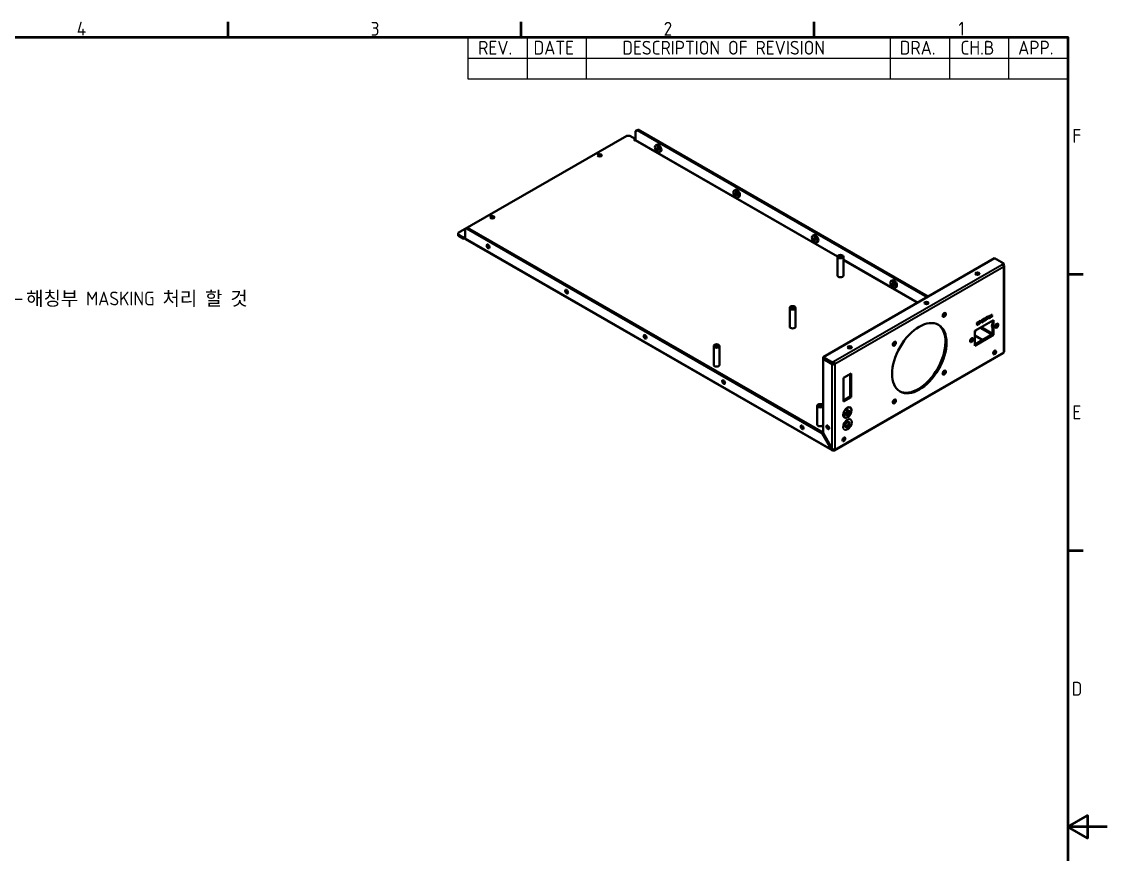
# Model space of a CAD drawing. Header units: millimetres. Extents: x 0 to 1188, y 0 to 840.
# Drawn here: x 638 to 1188, y 406 to 828 of the extents above; entities that cross this region are included whole.
import ezdxf

# ---------------------------------------------------------------- set-up
doc = ezdxf.new("R2010")
doc.units = ezdxf.units.MM
doc.header["$LTSCALE"] = 2
doc.layers.get('0').update_dxf_attribs({"color": 3, "lineweight": 25})
for name, color, linetype, lineweight in [('가시적인 것(ISO)', 3, 'Continuous', 40), ('가시적인 좁은 것(ISO)', 3, 'Continuous', 35), ('경계(ISO)', 7, 'Continuous', 50), ('기호(ISO)', 5, 'Continuous', 25)]:
    doc.layers.add(name, color=color, linetype=linetype, lineweight=lineweight)
doc.styles.add('문자 텍스트_PSTEK_POSCO', font='isocp.shx')
doc.styles.add('치수 텍스트_PSTEK_POSCO', font='isocp.shx')
doc.dimstyles.new('치수_PSTEK_POSCO$7', dxfattribs={"dimscale": 2, "dimtxt": 2.5, "dimasz": 2.5, "dimexe": 1, "dimexo": 1, "dimgap": 1, "dimtad": 1, "dimrnd": 1e-08, "dimdsep": 46, "dimtxsty": '치수 텍스트_PSTEK_POSCO', "dimcen": 0.09, "dimdle": 10, "dimclrd": 7, "dimclre": 7, "dimclrt": 2, "dimadec": 1, "dimazin": 2, "dimtfac": 1, "dimtmove": 0, "dimatfit": 3, "dimfxl": 0, "dimtolj": 1, "dimlwd": -1, "dimlwe": -1, "dimarcsym": 0})

# ---------------------------------------------------------------- blocks, each defined once
blk = doc.blocks.new('경계 Default Border')
at = {"layer": '경계(ISO)'}
for p, q in [((371.25, 410), (371.25, 413.9)), ((445.5, 410), (445.5, 413.9)), ((519.75, 410), (519.75, 413.9)), ((584, 350), (587.9, 350)), ((584, 280), (587.9, 280))]:
    blk.add_line(p, q, dxfattribs=at)
at = {"layer": '경계(ISO)', "flags": 128}
for points in [[(10, 10), (10, 410), (584, 410), (584, 10), (10, 10)], [(594, 210), (584, 210), (589, 212.89), (589, 207.11), (584, 210)]]:
    blk.add_lwpolyline(points, dxfattribs=at)
at = {"layer": '경계(ISO)', "color": 2, "char_height": 3.5, "attachment_point": 7, "style": '문자 텍스트_PSTEK_POSCO'}
for s, insert in [('4', (332.93, 410.4)), ('3', (407.4, 410.37)), ('2', (481.61, 410.37)), ('1', (556.28, 410.4)), ('F', (585.15, 383.25)), ('E', (585.15, 313.22)), ('D', (584.96, 243.22))]:
    blk.add_mtext(s, dxfattribs=dict(at, insert=insert))

msp = doc.modelspace()

# ---------------------------------------------------------------- linework, layer by layer
at = {"layer": '가시적인 것(ISO)'}
for p, q in [((944.604, 770.096), (859.044, 720.825)), ((944.604, 770.096), (946.018, 770.096)), ((948.847, 768.467), (946.018, 770.096)), ((949.023, 772.455), (949.731, 772.865)), ((949.023, 772.455), (949.023, 767.959)), ((949.731, 772.865), (950.261, 773.171)), ((1096.679, 688.244), (949.731, 772.865)), ((1097.209, 688.549), (950.261, 773.171)), ((948.14, 768.06), (948.847, 768.467)), ((948.847, 767.652), (948.14, 768.06)), ((948.847, 767.854), (948.672, 767.753)), ((948.847, 768.467), (948.847, 767.854)), ((959.693, 765.507), (959.162, 765.202)), ((961.689, 762.041), (961.158, 761.736)), ((999.467, 742.603), (998.937, 742.297)), ((1001.464, 739.136), (1000.933, 738.831)), ((859.044, 720.01), (859.044, 720.825)), ((862.58, 722.675), (863.287, 723.086)), ((862.58, 718.179), (862.58, 722.675)), ((863.287, 723.086), (863.817, 723.391)), ((863.287, 723.086), (1043.578, 619.263)), ((863.817, 723.391), (1043.953, 619.658)), ((859.044, 719.397), (859.044, 720.01)), ((859.044, 720.01), (861.873, 718.382)), ((861.873, 717.769), (859.044, 719.397)), ((861.873, 718.382), (862.58, 718.789)), ((861.873, 717.769), (861.873, 718.382)), ((862.58, 718.176), (861.873, 717.769)), ((862.58, 718.179), (862.58, 718.176)), ((862.58, 718.176), (862.58, 718.176)), ((1048.57, 610.735), (862.788, 717.719)), ((1039.242, 719.698), (1038.712, 719.392)), ((1041.238, 716.232), (1040.708, 715.926)), ((1043.953, 657.881), (1130.927, 707.966)), ((1051.316, 699.243), (1051.316, 708.85)), ((1054.266, 699.243), (1054.266, 708.85)), ((1130.927, 707.966), (1135.523, 705.319)), ((1134.816, 704.912), (1135.523, 705.319)), ((1135.523, 704.706), (1135.22, 704.532)), ((1135.523, 704.501), (1135.345, 704.604)), ((1135.523, 705.319), (1135.523, 704.706)), ((1135.816, 660.981), (1135.816, 704.094)), ((1079.017, 696.793), (1078.487, 696.488)), ((1081.013, 693.327), (1080.483, 693.021)), ((1027.098, 673.285), (1027.098, 682.891)), ((1030.048, 673.285), (1030.048, 682.891)), ((1120.85, 671.222), (1130.396, 676.719)), ((1124.347, 676.675), (1124.351, 676.673)), ((1124.347, 676.407), (1124.347, 676.675)), ((1124.351, 676.405), (1124.351, 676.673)), ((1124.972, 676.998), (1124.975, 676.996)), ((1125.276, 677.21), (1125.28, 677.208)), ((1125.276, 676.942), (1125.276, 677.21)), ((1125.276, 676.942), (1125.28, 676.94)), ((1125.28, 676.94), (1125.28, 677.208)), ((1125.301, 676.952), (1125.28, 676.94)), ((1125.584, 676.441), (1126.034, 676.7)), ((1125.589, 676.447), (1126.03, 676.702)), ((1125.901, 677.533), (1125.904, 677.531)), ((1126.03, 676.702), (1126.034, 676.7)), ((1126.034, 676.7), (1126.034, 676.468)), ((1126.258, 676.687), (1126.261, 676.685)), ((1126.815, 678.061), (1126.818, 678.059)), ((1126.99, 678.249), (1127.266, 678.408)), ((1126.99, 678.249), (1126.994, 678.247)), ((1127.355, 677.233), (1126.99, 678.249)), ((1126.994, 678.247), (1127.27, 678.406)), ((1127.358, 677.231), (1126.994, 678.247)), ((1127.266, 678.408), (1127.27, 678.406)), ((1127.27, 678.406), (1127.501, 677.708)), ((1127.355, 677.233), (1127.358, 677.231)), ((1127.636, 677.391), (1127.358, 677.231)), ((1127.499, 677.715), (1127.728, 678.674)), ((1127.501, 677.708), (1127.731, 678.672)), ((1128, 678.827), (1127.636, 677.391)), ((1127.728, 678.674), (1127.997, 678.829)), ((1127.728, 678.674), (1127.731, 678.672)), ((1127.731, 678.672), (1128, 678.827)), ((1127.997, 678.829), (1128, 678.827)), ((1128.088, 678.56), (1128.091, 678.558)), ((1128.088, 678.337), (1128.088, 678.56)), ((1128.088, 678.337), (1128.091, 678.335)), ((1128.091, 678.335), (1128.091, 678.558)), ((1128.113, 678.347), (1128.091, 678.335)), ((1128.093, 677.713), (1128.097, 677.711)), ((1128.522, 678.147), (1128.522, 678.334)), ((1128.522, 678.147), (1128.526, 678.145)), ((1128.522, 677.905), (1128.522, 677.996)), ((1128.522, 677.905), (1128.526, 677.903)), ((1128.524, 678.513), (1128.524, 678.518)), ((1128.524, 678.513), (1128.527, 678.511)), ((1128.526, 678.336), (1128.526, 678.145)), ((1128.773, 678.046), (1128.526, 677.903)), ((1128.526, 677.903), (1128.526, 678.001)), ((1128.527, 678.511), (1128.527, 678.516)), ((1128.702, 678.854), (1128.705, 678.852)), ((1128.773, 678.675), (1128.773, 678.046)), ((1129.007, 678.293), (1129.011, 678.291)), ((1129.573, 678.805), (1129.605, 678.823)), ((1129.573, 678.805), (1129.577, 678.803)), ((1129.609, 679.156), (1129.577, 679.137)), ((1129.577, 678.803), (1129.609, 678.821)), ((1129.605, 679.404), (1129.609, 679.402)), ((1129.605, 678.823), (1129.609, 678.821)), ((1129.609, 679.402), (1129.609, 679.156)), ((1129.609, 678.821), (1129.609, 678.573)), ((1130.396, 676.719), (1130.396, 669.157)), ((1120.85, 663.66), (1120.85, 671.222)), ((1121.874, 675.139), (1121.877, 675.137)), ((1121.874, 674.939), (1121.874, 675.139)), ((1121.874, 674.939), (1121.877, 674.937)), ((1121.874, 674.29), (1122.097, 674.419)), ((1121.874, 674.29), (1121.877, 674.288)), ((1121.874, 674.076), (1121.874, 674.29)), ((1121.874, 674.076), (1121.877, 674.074)), ((1121.877, 674.937), (1121.877, 675.137)), ((1122.101, 675.066), (1121.877, 674.937)), ((1122.578, 674.478), (1121.877, 674.074)), ((1121.877, 674.288), (1122.101, 674.417)), ((1121.877, 674.074), (1121.877, 674.288)), ((1122.097, 674.419), (1122.097, 675.064)), ((1122.097, 674.419), (1122.101, 674.417)), ((1122.101, 674.417), (1122.101, 675.066)), ((1122.124, 675.45), (1122.356, 675.583)), ((1122.124, 675.45), (1122.127, 675.448)), ((1122.127, 675.448), (1122.359, 675.581)), ((1122.356, 675.583), (1122.359, 675.581)), ((1122.359, 675.581), (1122.359, 674.566)), ((1122.359, 674.57), (1122.574, 674.694)), ((1122.359, 674.566), (1122.578, 674.691)), ((1122.574, 674.694), (1122.578, 674.691)), ((1122.578, 674.691), (1122.578, 674.478)), ((1122.738, 674.47), (1122.871, 674.778)), ((1122.738, 674.47), (1122.742, 674.468)), ((1122.742, 674.468), (1122.874, 674.776)), ((1122.889, 674.553), (1122.742, 674.468)), ((1122.865, 674.781), (1122.869, 674.779)), ((1122.974, 674.75), (1122.889, 674.553)), ((1123.016, 675.108), (1123.356, 675.903)), ((1123.36, 675.902), (1123.019, 675.102)), ((1123.094, 675.03), (1123.437, 675.831)), ((1123.477, 676.184), (1123.55, 676.353)), ((1123.477, 676.184), (1123.48, 676.182)), ((1123.48, 676.182), (1123.553, 676.351)), ((1129.579, 669.297), (1123.544, 672.773)), ((1123.55, 676.353), (1123.699, 676.44)), ((1123.55, 676.353), (1123.553, 676.351)), ((1123.553, 676.351), (1123.703, 676.438)), ((1123.703, 676.438), (1123.582, 676.156)), ((1123.585, 676.154), (1123.589, 676.152)), ((1123.699, 676.44), (1123.703, 676.438)), ((1129.866, 669.743), (1124.074, 673.079)), ((1124.321, 675.686), (1124.325, 675.684)), ((1124.321, 675.486), (1124.321, 675.686)), ((1124.321, 675.486), (1124.325, 675.484)), ((1125.105, 675.933), (1124.325, 675.484)), ((1124.325, 675.484), (1124.325, 675.684)), ((1124.347, 676.407), (1124.351, 676.405)), ((1124.371, 676.417), (1124.351, 676.405)), ((1124.655, 675.906), (1125.105, 676.165)), ((1124.66, 675.912), (1125.101, 676.167)), ((1125.101, 676.167), (1125.105, 676.165)), ((1125.105, 676.165), (1125.105, 675.933)), ((1125.251, 676.221), (1125.254, 676.219)), ((1125.251, 676.021), (1125.251, 676.221)), ((1125.251, 676.021), (1125.254, 676.019)), ((1126.034, 676.468), (1125.254, 676.019)), ((1125.254, 676.019), (1125.254, 676.219)), ((1129.866, 669.463), (1129.866, 676.414)), ((1120.85, 664.271), (1129.866, 669.463)), ((1130.396, 669.157), (1120.85, 663.66)), ((1129.866, 669.463), (1130.396, 669.157)), ((988.561, 653.943), (988.561, 663.549)), ((991.511, 653.943), (991.511, 663.549)), ((1048.549, 655.234), (1043.953, 657.881)), ((1043.953, 657.268), (1043.953, 657.881)), ((1043.953, 657.268), (1048.549, 654.621)), ((1044.13, 657.165), (1043.953, 657.063)), ((1043.953, 657.063), (1048.549, 654.416)), ((1043.953, 619.481), (1043.953, 657.063)), ((1048.549, 655.234), (1049.256, 655.641)), ((1048.549, 654.621), (1048.549, 655.234)), ((1049.256, 655.028), (1048.549, 654.621)), ((1048.902, 654.824), (1049.079, 654.722)), ((1049.256, 655.028), (1049.256, 655.641)), ((1049.433, 654.722), (1049.963, 654.416)), ((1135.315, 659.898), (1049.755, 610.627)), ((1054.382, 647.457), (1058.271, 649.697)), ((1057.741, 637.944), (1057.741, 649.392)), ((1058.271, 649.697), (1058.271, 637.638)), ((1054.382, 635.399), (1054.382, 647.457)), ((1041.063, 623.709), (1041.063, 633.315)), ((1054.382, 636.009), (1057.741, 637.944)), ((1058.271, 637.638), (1054.382, 635.399)), ((1058.271, 637.638), (1057.741, 637.944)), ((1054.83, 627.276), (1054.833, 627.274)), ((1054.913, 629.205), (1056.203, 629.948)), ((1054.913, 629.205), (1054.916, 629.203)), ((1054.913, 628.919), (1054.913, 629.205)), ((1054.913, 628.919), (1054.916, 628.917)), ((1054.916, 628.917), (1057.745, 630.545)), ((1056.207, 629.946), (1054.916, 629.203)), ((1054.916, 629.203), (1054.916, 628.917)), ((1055.443, 628.897), (1057.211, 629.914)), ((1055.443, 628.897), (1055.446, 628.895)), ((1055.443, 628.611), (1055.443, 628.897)), ((1055.443, 628.611), (1055.446, 628.609)), ((1057.214, 629.912), (1055.446, 628.895)), ((1055.446, 628.609), (1057.214, 629.626)), ((1055.446, 628.895), (1055.446, 628.609)), ((1055.796, 628.487), (1056.857, 629.098)), ((1055.796, 628.487), (1055.8, 628.485)), ((1055.796, 628.201), (1055.796, 628.487)), ((1055.796, 628.201), (1055.8, 628.199)), ((1056.861, 629.096), (1055.8, 628.485)), ((1055.8, 628.199), (1056.861, 628.809)), ((1055.8, 628.485), (1055.8, 628.199)), ((1056.203, 631.297), (1056.451, 631.439)), ((1056.203, 631.297), (1056.207, 631.295)), ((1056.203, 629.948), (1056.203, 631.297)), ((1056.203, 629.948), (1056.207, 629.946)), ((1056.454, 631.437), (1056.207, 631.295)), ((1056.207, 631.295), (1056.207, 629.946)), ((1056.451, 631.439), (1056.454, 631.437)), ((1056.454, 630.088), (1056.454, 631.437)), ((1056.454, 630.092), (1057.741, 630.833)), ((1057.745, 630.831), (1056.454, 630.088)), ((1056.857, 629.098), (1056.861, 629.096)), ((1056.861, 628.809), (1056.861, 629.096)), ((1057.211, 629.914), (1057.214, 629.912)), ((1057.214, 629.626), (1057.214, 629.912)), ((1057.741, 630.833), (1057.745, 630.831)), ((1057.745, 630.545), (1057.745, 630.831)), ((1057.824, 632.476), (1057.828, 632.473)), ((1043.953, 619.48), (1043.578, 619.263)), ((1043.578, 619.263), (1048.174, 611.302)), ((1048.549, 611.52), (1043.953, 619.481)), ((1048.55, 611.519), (1048.174, 611.302))]:
    msp.add_line(p, q, dxfattribs=at)
for centre, major_axis, ratio, start_param, end_param in [((948.847, 767.857), (-0.125, -0.217), 0.5780931, 0.7834645, 2.3542608), ((960.691, 763.774), (-0.998, 1.733), 0.5780931, 3.1415927, 6.2831853), ((930.815, 759.976), (-1.125, 0), 0.5758617, 3.2522389, 6.1725391), ((930.815, 759.506), (-1.7, 0), 0.5758617, 4.1124144, 5.3123636), ((960.691, 763.774), (0.404, -0.702), 0.5780931, 3.8532147, 5.5715633), ((1000.465, 740.869), (-0.998, 1.733), 0.5780931, 3.1415927, 6.2831853), ((1000.465, 740.869), (0.404, -0.702), 0.5780931, 3.8532147, 5.5715633), ((876.368, 728.622), (-1.125, 0), 0.5758617, 3.2522389, 6.1725391), ((876.368, 728.152), (-1.7, 0), 0.5758617, 4.1124144, 5.3123636), ((863.287, 718.586), (-0.499, -0.867), 0.5780931, 5.4958534, 6.2831853), ((1040.24, 717.965), (-0.998, 1.733), 0.5780931, 3.1415927, 6.2831853), ((1040.24, 717.965), (0.404, -0.702), 0.5780931, 3.8532147, 5.5715633), ((874.777, 714.3), (0.524, -0.91), 0.5780931, 3.669935, 5.7548429), ((874.777, 714.3), (-0.404, 0.702), 0.5780931, 0.4043242, 2.7372684), ((1134.816, 704.094), (-0.499, 0.867), 0.5780931, 3.9289245, 5.4997209), ((1134.816, 704.094), (1, 0), 0.5758617, 5.4977871, 7.0685835), ((1052.791, 699.243), (1.475, 0), 0.5758617, 3.1415927, 6.2831853), ((1122.194, 699.555), (-1.075, 0), 0.5758617, 3.6597059, 5.765072), ((1122.194, 699.555), (-0.811, 0), 0.5758617, 3.5183598, 5.9064182), ((1080.015, 695.06), (-0.998, 1.733), 0.5780931, 3.1415927, 6.2831853), ((1080.015, 695.06), (0.404, -0.702), 0.5780931, 3.8532147, 5.5715633), ((914.552, 691.395), (0.524, -0.91), 0.5780931, 3.669935, 5.7548429), ((914.552, 691.395), (-0.404, 0.702), 0.5780931, 0.4043242, 2.7372684), ((1096.385, 684.692), (-1.075, 0), 0.5758617, 3.6597059, 5.765072), ((1096.385, 684.692), (-0.811, 0), 0.5758617, 3.5183598, 5.9064182), ((1104.852, 679.584), (0.561, 0.975), 0.5780931, 3.631445, 5.793333), ((1028.573, 673.285), (1.475, 0), 0.5758617, 3.1415927, 6.2831853), ((1092.213, 657.692), (-9.731, -16.898), 0.5780931, 0.0271473, 3.1144453), ((1119.79, 672.155), (0.998, -1.733), 0.5780931, 0.0645976, 0.8381332), ((1130.927, 674.465), (-0.998, -1.733), 0.5780931, 4.7731192, 6.2185877), ((1131.457, 674.16), (0.404, 0.702), 0.5780931, 3.4445427, 5.9802352), ((1131.457, 674.16), (0.561, 0.975), 0.5780931, 3.631445, 5.793333), ((954.327, 668.49), (0.524, -0.91), 0.5780931, 3.669935, 5.7548429), ((954.327, 668.49), (-0.404, 0.702), 0.5780931, 0.4043242, 2.7372684), ((1079.573, 665.027), (0.561, 0.975), 0.5780931, 3.631445, 5.793333), ((1118.729, 666.83), (0.404, 0.702), 0.5780931, 3.4445427, 5.9802352), ((1118.729, 666.83), (0.561, 0.975), 0.5780931, 3.631445, 5.793333), ((1057.494, 662.296), (-1.075, 0), 0.5758617, 3.6597059, 5.765072), ((1057.494, 662.296), (-0.811, 0), 0.5758617, 3.5183598, 5.9064182), ((1130.396, 660.55), (-0.404, -0.702), 0.5780931, 0.4043242, 2.7372684), ((1130.396, 660.55), (0.524, 0.91), 0.5780931, 3.669935, 5.7548429), ((1134.816, 660.764), (0.499, -0.867), 0.5780931, 0, 0.7873319), ((1049.256, 654.824), (0.25, 0), 0.5758617, 3.9269908, 5.4977871), ((1049.256, 654.824), (0.499, -0.867), 0.5780931, 0.7873319, 2.3581282), ((1049.256, 654.824), (-0.125, 0.217), 0.5780931, 3.9289245, 5.4997209), ((990.036, 653.943), (1.475, 0), 0.5758617, 3.1415927, 6.2831853), ((1049.256, 654.824), (1, 0), 0.5758617, 3.9269908, 5.4977871), ((1104.852, 650.357), (0.561, 0.975), 0.5780931, 3.631445, 5.793333), ((994.102, 645.586), (0.524, -0.91), 0.5780931, 3.669935, 5.7548429), ((994.102, 645.586), (-0.404, 0.702), 0.5780931, 0.4043242, 2.7372684), ((1042.538, 633.315), (1.475, 0), 0.5758617, 0.288088, 5.9950973), ((1056.327, 629.876), (-1.497, -2.6), 0.5780931, 3.1415927, 6.2831853), ((1079.573, 635.8), (0.561, 0.975), 0.5780931, 3.631445, 5.793333), ((1056.327, 629.876), (-1.422, -2.47), 0.5780931, 0.0012381, 3.1403545), ((1033.876, 622.681), (0.524, -0.91), 0.5780931, 3.669935, 5.7548429), ((1033.876, 622.681), (-0.404, 0.702), 0.5780931, 0.4043242, 2.7372684), ((1042.538, 623.709), (1.475, 0), 0.5758617, 3.1415927, 5.9950973), ((1046.887, 622.669), (0.524, -0.91), 0.5780931, 3.669935, 5.7548429), ((1046.887, 622.669), (-0.404, 0.702), 0.5780931, 0.4043242, 2.7372684), ((1055.797, 624.05), (-0.811, -1.408), 0.5780931, 0.3317813, 2.8098113), ((1054.029, 616.573), (-0.404, -0.702), 0.5780931, 0.4043242, 2.7372684), ((1054.029, 616.573), (0.524, 0.91), 0.5780931, 3.669935, 5.7548429), ((1049.256, 611.494), (0.499, -0.867), 0.5780931, 5.4997209, 7.0705172)]:
    msp.add_ellipse(centre, major_axis=major_axis, ratio=ratio, start_param=start_param, end_param=end_param, dxfattribs=at)
for centre, major_axis, ratio in [((960.16, 763.469), (-0.998, 1.733), 0.5780931), ((930.815, 760.119), (-1.125, 0), 0.5758617), ((960.16, 763.469), (-0.404, 0.702), 0.5780931), ((999.935, 740.564), (-0.998, 1.733), 0.5780931), ((999.935, 740.564), (-0.404, 0.702), 0.5780931), ((876.368, 728.765), (-1.125, 0), 0.5758617), ((1039.71, 717.659), (-0.998, 1.733), 0.5780931), ((1039.71, 717.659), (-0.404, 0.702), 0.5780931), ((874.247, 713.995), (-0.524, 0.91), 0.5780931), ((1052.791, 708.85), (-1.475, 0), 0.5758617), ((1052.791, 708.85), (-0.811, 0), 0.5758617), ((1122.194, 700.168), (-1.075, 0), 0.5758617), ((1079.485, 694.755), (-0.998, 1.733), 0.5780931), ((1079.485, 694.755), (-0.404, 0.702), 0.5780931), ((914.022, 691.09), (-0.524, 0.91), 0.5780931), ((1028.573, 682.891), (-1.475, 0), 0.5758617), ((1028.573, 682.891), (-0.811, 0), 0.5758617), ((1096.385, 685.305), (-1.075, 0), 0.5758617), ((1092.743, 657.387), (-9.731, -16.898), 0.5780931), ((1105.382, 679.279), (-0.561, -0.975), 0.5780931), ((1131.987, 673.854), (-0.561, -0.975), 0.5780931), ((953.796, 668.185), (-0.524, 0.91), 0.5780931), ((1080.103, 664.722), (-0.561, -0.975), 0.5780931), ((1119.259, 666.525), (-0.561, -0.975), 0.5780931), ((990.036, 663.549), (-1.475, 0), 0.5758617), ((990.036, 663.549), (-0.811, 0), 0.5758617), ((1057.494, 662.91), (-1.075, 0), 0.5758617), ((1130.927, 660.245), (-0.524, -0.91), 0.5780931), ((1105.382, 650.052), (-0.561, -0.975), 0.5780931), ((993.571, 645.28), (-0.524, 0.91), 0.5780931), ((1042.538, 633.315), (-0.811, 0), 0.5758617), ((1056.33, 629.874), (-1.497, -2.6), 0.5780931), ((1056.33, 629.874), (-1.422, -2.47), 0.5780931), ((1080.103, 635.494), (-0.561, -0.975), 0.5780931), ((1033.346, 622.375), (-0.524, 0.91), 0.5780931), ((1046.357, 622.364), (-0.524, 0.91), 0.5780931), ((1056.327, 623.744), (-0.811, -1.408), 0.5780931), ((1054.559, 616.268), (-0.524, -0.91), 0.5780931)]:
    msp.add_ellipse(centre, major_axis=major_axis, ratio=ratio, dxfattribs=at)
for points, degree in [([(1124.347, 676.675), (1124.392, 676.725), (1124.583, 676.887), (1124.671, 676.938)], 2), ([(1124.351, 676.673), (1124.395, 676.723), (1124.586, 676.885), (1124.675, 676.936)], 2), ([(1124.622, 676.671), (1124.581, 676.647), (1124.509, 676.583), (1124.472, 676.544)], 2), ([(1124.789, 676.59), (1124.789, 676.676), (1124.701, 676.716), (1124.622, 676.671)], 2), ([(1124.638, 676.193), (1124.716, 676.332), (1124.786, 676.517), (1124.786, 676.592)], 2), ([(1124.641, 676.191), (1124.72, 676.33), (1124.789, 676.515), (1124.789, 676.59)], 2), ([(1124.675, 676.936), (1124.864, 677.045), (1125.058, 676.962), (1125.058, 676.786)], 2), ([(1124.786, 676.592), (1124.786, 676.671), (1124.748, 676.694)], 2), ([(1125.058, 676.786), (1125.058, 676.677), (1124.97, 676.418), (1124.867, 676.24)], 2), ([(1125.251, 676.221), (1125.349, 676.369), (1125.508, 676.621), (1125.567, 676.728)], 2), ([(1125.254, 676.219), (1125.353, 676.367), (1125.511, 676.619), (1125.57, 676.726)], 2), ([(1125.276, 677.21), (1125.321, 677.26), (1125.512, 677.422), (1125.6, 677.473)], 2), ([(1125.28, 677.208), (1125.325, 677.258), (1125.515, 677.42), (1125.604, 677.471)], 2), ([(1125.401, 677.079), (1125.365, 677.039), (1125.313, 676.97), (1125.301, 676.952)], 2), ([(1125.551, 677.206), (1125.51, 677.182), (1125.438, 677.118), (1125.401, 677.079)], 2), ([(1125.718, 677.125), (1125.718, 677.211), (1125.63, 677.251), (1125.551, 677.206)], 2), ([(1125.567, 676.728), (1125.645, 676.868), (1125.715, 677.052), (1125.715, 677.127)], 2), ([(1125.57, 676.726), (1125.649, 676.865), (1125.718, 677.05), (1125.718, 677.125)], 2), ([(1125.797, 676.775), (1125.732, 676.664), (1125.611, 676.48), (1125.584, 676.441)], 2), ([(1125.604, 677.471), (1125.793, 677.58), (1125.987, 677.497), (1125.987, 677.321)], 2), ([(1125.715, 677.127), (1125.715, 677.206), (1125.677, 677.229)], 2), ([(1125.987, 677.321), (1125.987, 677.213), (1125.899, 676.953), (1125.797, 676.775)], 2), ([(1126.128, 677.14), (1126.128, 677.303), (1126.172, 677.559), (1126.222, 677.671)], 2), ([(1126.221, 676.717), (1126.172, 676.769), (1126.128, 676.981), (1126.128, 677.14)], 2), ([(1126.132, 677.138), (1126.132, 677.301), (1126.176, 677.556), (1126.225, 677.669)], 2), ([(1126.225, 676.715), (1126.176, 676.767), (1126.132, 676.979), (1126.132, 677.138)], 2), ([(1126.258, 676.687), (1126.238, 676.699), (1126.221, 676.717)], 2), ([(1126.222, 677.671), (1126.272, 677.781), (1126.429, 677.951), (1126.537, 678.013)], 2), ([(1126.225, 677.669), (1126.275, 677.779), (1126.433, 677.949), (1126.541, 678.011)], 2), ([(1126.541, 676.734), (1126.428, 676.669), (1126.274, 676.662), (1126.225, 676.715)], 2), ([(1126.399, 677.291), (1126.399, 677.519), (1126.464, 677.741), (1126.541, 677.785)], 2), ([(1126.541, 676.961), (1126.464, 676.917), (1126.399, 677.066), (1126.399, 677.291)], 2), ([(1126.462, 676.952), (1126.492, 676.937), (1126.537, 676.963)], 2), ([(1126.537, 676.963), (1126.613, 677.006), (1126.678, 677.231), (1126.678, 677.457)], 2), ([(1126.541, 678.011), (1126.655, 678.077), (1126.808, 678.082), (1126.857, 678.027)], 2), ([(1126.541, 677.785), (1126.617, 677.829), (1126.682, 677.682), (1126.682, 677.454)], 2), ([(1126.682, 677.454), (1126.682, 677.229), (1126.617, 677.004), (1126.541, 676.961)], 2), ([(1126.856, 677.077), (1126.808, 676.97), (1126.653, 676.799), (1126.541, 676.734)], 2), ([(1126.949, 677.608), (1126.949, 677.449), (1126.905, 677.186), (1126.856, 677.077)], 2), ([(1126.857, 678.027), (1126.905, 677.975), (1126.949, 677.762), (1126.949, 677.608)], 2), ([(1128.021, 677.882), (1128.021, 677.984), (1128.092, 678.152), (1128.159, 678.228)], 2), ([(1128.024, 677.88), (1128.024, 677.982), (1128.096, 678.15), (1128.163, 678.226)], 2), ([(1128.271, 677.732), (1128.165, 677.67), (1128.024, 677.755), (1128.024, 677.88)], 2), ([(1128.088, 678.56), (1128.125, 678.594), (1128.29, 678.722), (1128.374, 678.771)], 2), ([(1128.091, 678.558), (1128.128, 678.592), (1128.293, 678.72), (1128.378, 678.769)], 2), ([(1128.331, 678.538), (1128.287, 678.513), (1128.169, 678.408), (1128.113, 678.347)], 2), ([(1128.159, 678.228), (1128.227, 678.305), (1128.415, 678.443), (1128.524, 678.513)], 2), ([(1128.163, 678.226), (1128.231, 678.303), (1128.419, 678.441), (1128.527, 678.511)], 2), ([(1128.425, 677.859), (1128.391, 677.821), (1128.328, 677.764), (1128.271, 677.732)], 2), ([(1128.276, 678.049), (1128.276, 678.092), (1128.312, 678.167), (1128.346, 678.199)], 2), ([(1128.397, 678.005), (1128.337, 677.971), (1128.276, 677.984), (1128.276, 678.049)], 2), ([(1128.527, 678.516), (1128.527, 678.593), (1128.429, 678.595), (1128.331, 678.538)], 2), ([(1128.346, 678.199), (1128.384, 678.237), (1128.462, 678.293), (1128.526, 678.336)], 2), ([(1128.378, 678.769), (1128.584, 678.888), (1128.773, 678.838), (1128.773, 678.675)], 2), ([(1128.393, 678.007), (1128.426, 678.026), (1128.494, 678.1), (1128.522, 678.147)], 2), ([(1128.526, 678.145), (1128.498, 678.098), (1128.429, 678.023), (1128.397, 678.005)], 2), ([(1128.526, 678.001), (1128.5, 677.962), (1128.459, 677.899), (1128.425, 677.859)], 2), ([(1128.524, 678.518), (1128.524, 678.573), (1128.499, 678.589)], 2), ([(1128.896, 678.579), (1128.896, 678.712), (1128.968, 678.939), (1129.031, 679.035)], 2), ([(1128.899, 678.576), (1128.899, 678.71), (1128.972, 678.937), (1129.034, 679.033)], 2), ([(1129.026, 678.284), (1128.966, 678.31), (1128.899, 678.453), (1128.899, 678.576)], 2), ([(1129.35, 678.353), (1129.251, 678.296), (1129.087, 678.259), (1129.026, 678.284)], 2), ([(1129.031, 679.035), (1129.09, 679.127), (1129.252, 679.275), (1129.339, 679.326)], 2), ([(1129.034, 679.033), (1129.094, 679.125), (1129.255, 679.273), (1129.343, 679.324)], 2), ([(1129.355, 679.124), (1129.26, 679.069), (1129.155, 678.855), (1129.155, 678.723)], 2), ([(1129.155, 678.723), (1129.155, 678.584), (1129.266, 678.512), (1129.359, 678.565)], 2), ([(1129.213, 678.546), (1129.268, 678.516), (1129.356, 678.567)], 2), ([(1129.339, 679.326), (1129.406, 679.364), (1129.538, 679.404), (1129.605, 679.404)], 2), ([(1129.343, 679.324), (1129.409, 679.362), (1129.541, 679.402), (1129.609, 679.402)], 2), ([(1129.502, 678.464), (1129.466, 678.432), (1129.402, 678.383), (1129.35, 678.353)], 2), ([(1129.492, 679.161), (1129.465, 679.164), (1129.397, 679.148), (1129.355, 679.124)], 2), ([(1129.356, 678.567), (1129.403, 678.594), (1129.473, 678.66), (1129.499, 678.692)], 2), ([(1129.359, 678.565), (1129.407, 678.592), (1129.477, 678.658), (1129.503, 678.69)], 2), ([(1129.577, 679.137), (1129.561, 679.145), (1129.518, 679.16), (1129.492, 679.161)], 2), ([(1129.499, 678.692), (1129.524, 678.724), (1129.56, 678.782), (1129.573, 678.805)], 2), ([(1129.609, 678.573), (1129.587, 678.55), (1129.531, 678.49), (1129.502, 678.464)], 2), ([(1129.503, 678.69), (1129.528, 678.722), (1129.564, 678.78), (1129.577, 678.803)], 2), ([(1121.874, 675.139), (1121.923, 675.167), (1122.02, 675.238), (1122.049, 675.271)], 2), ([(1121.877, 675.137), (1121.926, 675.165), (1122.023, 675.236), (1122.052, 675.269)], 2), ([(1122.049, 675.271), (1122.082, 675.31), (1122.12, 675.398), (1122.124, 675.45)], 2), ([(1122.052, 675.269), (1122.086, 675.308), (1122.124, 675.396), (1122.127, 675.448)], 2), ([(1122.712, 675.172), (1122.712, 675.467), (1122.985, 675.969), (1123.225, 676.107)], 2), ([(1122.715, 675.17), (1122.715, 675.465), (1122.988, 675.967), (1123.228, 676.105)], 2), ([(1122.874, 674.776), (1122.798, 674.817), (1122.715, 675.015), (1122.715, 675.17)], 2), ([(1123.228, 674.827), (1123.159, 674.787), (1123.028, 674.747), (1122.974, 674.75)], 2), ([(1122.985, 675.326), (1122.985, 675.436), (1123.026, 675.619), (1123.061, 675.687)], 2), ([(1123.019, 675.102), (1123.002, 675.14), (1122.985, 675.251), (1122.985, 675.326)], 2), ([(1123.061, 675.687), (1123.098, 675.761), (1123.179, 675.849), (1123.229, 675.878)], 2), ([(1123.229, 675.054), (1123.191, 675.032), (1123.125, 675.02), (1123.094, 675.03)], 2), ([(1123.225, 676.107), (1123.293, 676.146), (1123.42, 676.185), (1123.477, 676.184)], 2), ([(1123.226, 675.056), (1123.273, 675.083), (1123.364, 675.186), (1123.396, 675.252)], 2), ([(1123.228, 676.105), (1123.297, 676.144), (1123.423, 676.183), (1123.48, 676.182)], 2), ([(1123.611, 675.224), (1123.542, 675.097), (1123.349, 674.896), (1123.228, 674.827)], 2), ([(1123.229, 675.878), (1123.263, 675.897), (1123.332, 675.912), (1123.36, 675.902)], 2), ([(1123.399, 675.25), (1123.367, 675.184), (1123.276, 675.081), (1123.229, 675.054)], 2), ([(1123.396, 675.252), (1123.429, 675.324), (1123.469, 675.497), (1123.469, 675.608)], 2), ([(1123.472, 675.606), (1123.472, 675.495), (1123.433, 675.322), (1123.399, 675.25)], 2), ([(1123.437, 675.831), (1123.453, 675.799), (1123.472, 675.674), (1123.472, 675.606)], 2), ([(1123.582, 676.156), (1123.659, 676.115), (1123.742, 675.917), (1123.742, 675.762)], 2), ([(1123.582, 676.156), (1123.583, 676.155), (1123.585, 676.154)], 2), ([(1123.742, 675.762), (1123.742, 675.623), (1123.676, 675.346), (1123.611, 675.224)], 2), ([(1124.321, 675.686), (1124.42, 675.834), (1124.578, 676.086), (1124.638, 676.193)], 2), ([(1124.325, 675.684), (1124.424, 675.832), (1124.582, 676.084), (1124.641, 676.191)], 2), ([(1124.472, 676.544), (1124.436, 676.504), (1124.384, 676.435), (1124.371, 676.417)], 2), ([(1124.867, 676.24), (1124.803, 676.129), (1124.682, 675.945), (1124.655, 675.906)], 2), ([(1049.256, 611.134), (1049.256, 610.982), (1049.256, 610.829), (1049.256, 610.676)], 3)]:
    msp.add_open_spline(points, degree=degree, dxfattribs=at)
for points, degree, knots in [([(1124.671, 676.938), (1124.86, 677.047), (1124.965, 677.002), (1124.972, 676.998)], 2, [0, 0, 0, 1, 1.076026, 1.076026, 1.076026]), ([(1125.6, 677.473), (1125.79, 677.582), (1125.894, 677.537), (1125.901, 677.533)], 2, [0, 0, 0, 1, 1.076026, 1.076026, 1.076026]), ([(1126.537, 678.013), (1126.652, 678.079), (1126.777, 678.083), (1126.815, 678.061)], 2, [0, 0, 0, 1, 1.6402129, 1.6402129, 1.6402129]), ([(1126.678, 677.457), (1126.678, 677.684), (1126.634, 677.784), (1126.617, 677.795)], 2, [0, 0, 0, 1, 1.3655166, 1.3655166, 1.3655166]), ([(1128.093, 677.713), (1128.092, 677.714), (1128.021, 677.757), (1128.021, 677.882)], 2, [0.9855222, 0.9855222, 0.9855222, 1, 2, 2, 2]), ([(1128.297, 677.982), (1128.3, 677.98), (1128.334, 677.973), (1128.393, 678.007)], 2, [0.8906162, 0.8906162, 0.8906162, 1, 2, 2, 2]), ([(1128.374, 678.771), (1128.58, 678.89), (1128.689, 678.861), (1128.702, 678.854)], 2, [0, 0, 0, 1, 1.1527849, 1.1527849, 1.1527849]), ([(1129.007, 678.293), (1128.959, 678.321), (1128.896, 678.455), (1128.896, 678.579)], 2, [0.1280743, 0.1280743, 0.1280743, 1, 2, 2, 2]), ([(1122.865, 674.781), (1122.794, 674.822), (1122.712, 675.017), (1122.712, 675.172)], 2, [0.0339554, 0.0339554, 0.0339554, 1, 2, 2, 2]), ([(1123.095, 675.031), (1123.124, 675.022), (1123.188, 675.034), (1123.226, 675.056)], 2, [0.0628162, 0.0628162, 0.0628162, 1, 2, 2, 2]), ([(1123.469, 675.608), (1123.469, 675.676), (1123.451, 675.797), (1123.436, 675.829)], 2, [0, 0, 0, 1, 1.9274855, 1.9274855, 1.9274855]), ([(1135.812, 660.981), (1135.813, 660.87), (1135.79, 660.758), (1135.74, 660.653), (1135.69, 660.547), (1135.616, 660.447), (1135.523, 660.357)], 3, [0.78539816, 0.78539816, 0.78539816, 0.78539816, 1.17745307, 1.17745307, 1.17745307, 1.57079633, 1.57079633, 1.57079633, 1.57079633]), ([(1048.174, 611.302), (1048.267, 610.927), (1048.541, 610.666), (1048.891, 610.636), (1049.008, 610.627), (1049.132, 610.641), (1049.256, 610.676)], 3, [0, 0, 0, 0, 1.1774531, 1.1774531, 1.1774531, 1.5707963, 1.5707963, 1.5707963, 1.5707963]), ([(1049.963, 611.086), (1049.685, 611.035), (1049.236, 611.092), (1048.874, 611.286), (1048.753, 611.351), (1048.641, 611.43), (1048.549, 611.52)], 3, [0, 0, 0, 0, 1.1774531, 1.1774531, 1.1774531, 1.5707963, 1.5707963, 1.5707963, 1.5707963])]:
    msp.add_open_spline(points, degree=degree, knots=knots, dxfattribs=at)
at = {"layer": '가시적인 좁은 것(ISO)'}
for p, q in [((1051.316, 708.644), (948.847, 767.652)), ((949.023, 767.959), (1051.351, 709.032)), ((862.58, 718.179), (1048.174, 611.302)), ((1049.256, 655.641), (1134.816, 704.912)), ((1054.266, 707.353), (1092.065, 685.587)), ((1091.71, 685.383), (1054.266, 706.945)), ((1135.317, 704.383), (1135.523, 704.501)), ((1135.523, 703.687), (1049.963, 654.416)), ((1135.523, 660.357), (1135.523, 703.687)), ((1124.671, 676.938), (1124.675, 676.936)), ((1124.786, 676.592), (1124.789, 676.59)), ((1125.567, 676.728), (1125.57, 676.726)), ((1125.6, 677.473), (1125.604, 677.471)), ((1125.715, 677.127), (1125.718, 677.125)), ((1126.128, 677.14), (1126.132, 677.138)), ((1126.221, 676.717), (1126.225, 676.715)), ((1126.222, 677.671), (1126.225, 677.669)), ((1126.537, 678.013), (1126.541, 678.011)), ((1126.537, 676.963), (1126.541, 676.961)), ((1126.678, 677.457), (1126.682, 677.454)), ((1128.021, 677.882), (1128.024, 677.88)), ((1128.159, 678.228), (1128.163, 678.226)), ((1128.374, 678.771), (1128.378, 678.769)), ((1128.393, 678.007), (1128.397, 678.005)), ((1128.524, 678.518), (1128.527, 678.516)), ((1128.896, 678.579), (1128.899, 678.576)), ((1129.031, 679.035), (1129.034, 679.033)), ((1129.339, 679.326), (1129.343, 679.324)), ((1129.356, 678.567), (1129.359, 678.565)), ((1129.499, 678.692), (1129.503, 678.69)), ((1122.049, 675.271), (1122.052, 675.269)), ((1122.712, 675.172), (1122.715, 675.17)), ((1123.225, 676.107), (1123.228, 676.105)), ((1123.226, 675.056), (1123.229, 675.054)), ((1123.396, 675.252), (1123.399, 675.25)), ((1123.469, 675.608), (1123.472, 675.606)), ((1124.638, 676.193), (1124.641, 676.191)), ((1120.85, 669.01), (1124.965, 666.64)), ((1124.611, 666.436), (1120.85, 668.602)), ((1049.963, 611.086), (1135.523, 660.357)), ((1048.549, 654.416), (1049.079, 654.722)), ((1048.549, 611.52), (1048.549, 654.416)), ((1049.963, 654.416), (1049.963, 611.086))]:
    msp.add_line(p, q, dxfattribs=at)
msp.add_ellipse((1056.327, 623.744), major_axis=(-1.559, -2.708), ratio=0.5780931, dxfattribs=at)
at = {"layer": '기호(ISO)'}
for p, q in [((864, 820), (1168, 820)), ((864, 820), (864, 809.44)), ((894, 820), (894, 809.44)), ((924, 820), (924, 809.44)), ((1078, 820), (1078, 809.44)), ((1108, 820), (1108, 809.44)), ((1138, 820), (1138, 809.44)), ((1168, 820), (1168, 809.44)), ((864, 809.44), (1168, 809.44)), ((864, 809.44), (864, 798.88)), ((894, 809.44), (894, 798.88)), ((924, 809.44), (924, 798.88)), ((1078, 809.44), (1078, 798.88)), ((1108, 809.44), (1108, 798.88)), ((1138, 809.44), (1138, 798.88)), ((1168, 809.44), (1168, 798.88)), ((864, 798.88), (1168, 798.88))]:
    msp.add_line(p, q, dxfattribs=at)

# ---------------------------------------------------------------- block references
at = {"xscale": 2, "yscale": 2, "zscale": 2}
msp.add_blockref('경계 Default Border', (0, 0), dxfattribs=at)

# ---------------------------------------------------------------- texts
at = {"layer": '기호(ISO)', "color": 2, "char_height": 7, "attachment_point": 7, "style": '문자 텍스트_PSTEK_POSCO'}
for s, insert in [('REV.', (869.228, 811.145)), ('DATE', (897.28, 811.145)), ('DESCRIPTION OF REVISION', (942.22, 811.145)), ('DRA.', (1082.84, 811.145)), ('CH.B', (1113.616, 811.145)), ('APP.', (1142.846, 811.17))]:
    msp.add_mtext(s, dxfattribs=dict(at, insert=insert))
at = {"layer": '기호(ISO)', "color": 2, "insert": (640.21, 687.249), "char_height": 7, "width": 118.75134, "attachment_point": 4, "style": '치수 텍스트_PSTEK_POSCO'}
msp.add_mtext('{\\fSystem|b0|i0;\\H7.0000;해칭부\\fISOCP|b0|i0;\\H7.0000; MASKING \\fSystem|b0|i0;\\H7.0000;처리\\fISOCP|b0|i0;\\H7.0000; \\fSystem|b0|i0;\\H7.0000;할\\fISOCP|b0|i0;\\H7.0000; \\fSystem|b0|i0;\\H7.0000;것}', dxfattribs=at)

# ---------------------------------------------------------------- leaders
at = {"layer": '기호(ISO)', "color": 7, "annotation_type": 0, "has_hookline": 1, "hookline_direction": 0, "text_width": 118.208}
msp.add_leader([(602.482, 657.353), (633.21, 687.249), (638.21, 687.249)], dimstyle='치수_PSTEK_POSCO$7', override={"dimtad": 0}, dxfattribs=at)

doc.saveas('drawing.dxf')
